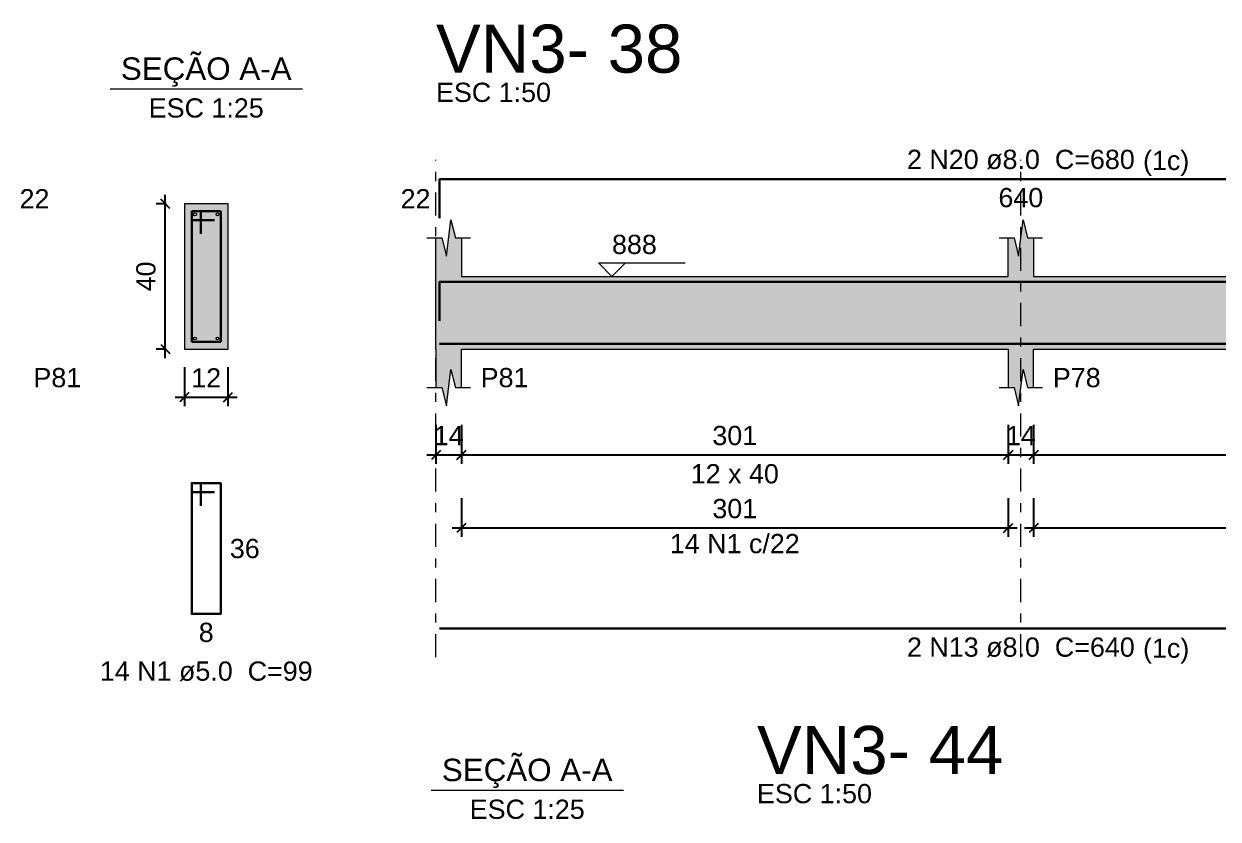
# Model space of a CAD drawing. Header units: millimetres. Extents: x -8 to 605, y -494 to 220.
# Drawn here: x 371.84 to 384.99, y -452.14 to -443.38 of the extents above; entities that cross this region are included whole.
import ezdxf

# ---------------------------------------------------------------- set-up
doc = ezdxf.new("R2010")
doc.units = ezdxf.units.MM
doc.header["$MEASUREMENT"] = 0
doc.linetypes.add('DASHDOT', pattern=[2.54, 1.27, -0.635, 0, -0.635])
doc.linetypes.add('NULL', pattern=[0])
for name, color, linetype, lineweight in [('Descrição da armadura', 7, 'Continuous', 0), ('DT-Barras na forma', 7, 'Continuous', 30), ('DT-Barras no corte', 5, 'Continuous', 5), ('DT-Barras rebatidas', 7, 'Continuous', 30), ('DT-Cotas', 7, 'Continuous', 5), ('DT-Forma', 5, 'Continuous', 5), ('DT-Hachura forma vigas', 252, 'Continuous', 5), ('DT-Hachura seção vigas', 252, 'Continuous', 5), ('DT-Pontilhado', 9, 'DASHDOT', 5), ('DT-Textos', 7, 'Continuous', 5), ('DT-Título', 5, 'Continuous', 20), ('Textos armaduras', 7, 'Continuous', 0)]:
    doc.layers.add(name, color=color, linetype=linetype, lineweight=lineweight)
doc.styles.add('Arial', font='arial.ttf')
doc.dimstyles.new('UM_25.000000', dxfattribs={"dimtxt": 0.18, "dimasz": 0.1, "dimexe": 0.1, "dimexo": 0.2, "dimgap": 0, "dimtad": 1, "dimtih": 1, "dimtoh": 1, "dimdec": 1, "dimlfac": 25, "dimzin": 0, "dimdsep": 46, "dimtxsty": 'Standard', "dimcen": 0.09, "dimdle": 0.1, "dimadec": 1, "dimazin": 2, "dimtfac": 1, "dimtdec": 4, "dimtofl": 0, "dimtmove": 0, "dimatfit": 3, "dimfxl": 1, "dimtolj": 1, "dimarcsym": 0})
doc.dimstyles.new('UM_50.000000', dxfattribs={"dimtxt": 0.18, "dimasz": 0.1, "dimexe": 0.1, "dimexo": 0.2, "dimgap": 0, "dimtad": 1, "dimtih": 1, "dimtoh": 1, "dimdec": 1, "dimlfac": 50, "dimzin": 0, "dimdsep": 46, "dimtxsty": 'Standard', "dimcen": 0.09, "dimdle": 0.1, "dimadec": 1, "dimazin": 2, "dimtfac": 1, "dimtdec": 4, "dimtofl": 0, "dimtmove": 0, "dimatfit": 3, "dimfxl": 1, "dimtolj": 1, "dimarcsym": 0})

# ---------------------------------------------------------------- blocks, each defined once
blk = doc.blocks.new('_Oblique')
at = {"color": 0, "linetype": 'ByBlock', "lineweight": -2}
blk.add_line((-0.5, -0.5), (0.5, 0.5), dxfattribs=at)
blk = doc.blocks.new('*D4915')
at = {"layer": 'Defpoints', "color": 0, "transparency": 16777216}
for p in [(373.4, -445.361), (373.611, -445.361), (373.611, -446.961)]:
    blk.add_point(p, dxfattribs=at)
at = {"layer": 'DT-Cotas', "color": 0, "lineweight": -2, "transparency": 16777216}
for p, q in [((373.411, -445.361), (373.3, -445.361)), ((373.4, -447.061), (373.4, -445.261)), ((373.411, -446.961), (373.3, -446.961))]:
    blk.add_line(p, q, dxfattribs=at)
at = {"layer": 'DT-Cotas', "color": 0, "lineweight": -2, "transparency": 16777216, "xscale": 0.1, "yscale": 0.1, "zscale": 0.1}
for p, rotation in [((373.4, -445.361), 90), ((373.4, -446.961), 270)]:
    blk.add_blockref('_Oblique', p, dxfattribs=dict(at, rotation=rotation))
at = {"layer": 'DT-Cotas', "color": 7, "transparency": 16777216, "insert": (373.188, -446.161), "char_height": 0.2118, "attachment_point": 5, "rotation": 90, "style": 'Arial'}
blk.add_mtext('\\A1;40', dxfattribs=at)
blk = doc.blocks.new('*D4916')
at = {"layer": 'Defpoints', "color": 0, "transparency": 16777216}
for p in [(373.611, -446.961), (374.091, -446.961), (374.091, -447.49)]:
    blk.add_point(p, dxfattribs=at)
at = {"layer": 'DT-Cotas', "color": 0, "lineweight": -2, "transparency": 16777216}
for p, q in [((373.611, -447.161), (373.611, -447.59)), ((374.091, -447.161), (374.091, -447.59)), ((373.511, -447.49), (374.191, -447.49))]:
    blk.add_line(p, q, dxfattribs=at)
at = {"layer": 'DT-Cotas', "color": 0, "lineweight": -2, "transparency": 16777216, "xscale": 0.1, "yscale": 0.1, "zscale": 0.1, "rotation": 180}
blk.add_blockref('_Oblique', (373.611, -447.49), dxfattribs=at)
at = {"layer": 'DT-Cotas', "color": 0, "lineweight": -2, "transparency": 16777216, "xscale": 0.1, "yscale": 0.1, "zscale": 0.1}
blk.add_blockref('_Oblique', (374.091, -447.49), dxfattribs=at)
at = {"layer": 'DT-Cotas', "color": 7, "transparency": 16777216, "insert": (373.851, -447.278), "char_height": 0.2118, "attachment_point": 5, "rotation": 0.0057, "style": 'Arial'}
blk.add_mtext('\\A1;12', dxfattribs=at)
blk = doc.blocks.new('*D4885')
at = {"layer": 'Defpoints', "color": 0, "transparency": 16777216}
for p in [(376.381, -447.596), (376.661, -447.596), (376.661, -448.126)]:
    blk.add_point(p, dxfattribs=at)
at = {"layer": 'DT-Cotas', "color": 0, "lineweight": -2, "transparency": 16777216}
for p, q in [((376.381, -447.796), (376.381, -448.226)), ((376.661, -447.796), (376.661, -448.226)), ((376.281, -448.126), (376.761, -448.126))]:
    blk.add_line(p, q, dxfattribs=at)
at = {"layer": 'DT-Cotas', "color": 0, "lineweight": -2, "transparency": 16777216, "xscale": 0.1, "yscale": 0.1, "zscale": 0.1, "rotation": 180}
blk.add_blockref('_Oblique', (376.381, -448.126), dxfattribs=at)
at = {"layer": 'DT-Cotas', "color": 0, "lineweight": -2, "transparency": 16777216, "xscale": 0.1, "yscale": 0.1, "zscale": 0.1}
blk.add_blockref('_Oblique', (376.661, -448.126), dxfattribs=at)
at = {"layer": 'DT-Cotas', "color": 7, "transparency": 16777216, "insert": (376.521, -447.914), "char_height": 0.2118, "attachment_point": 5, "rotation": 0.0057, "style": 'Arial'}
blk.add_mtext('\\A1;14', dxfattribs=at)
blk = doc.blocks.new('*D4886')
at = {"layer": 'Defpoints', "color": 0, "transparency": 16777216}
for p in [(376.661, -447.596), (382.681, -447.596), (382.681, -448.126)]:
    blk.add_point(p, dxfattribs=at)
at = {"layer": 'DT-Cotas', "color": 0, "lineweight": -2, "transparency": 16777216}
for p, q in [((376.661, -447.796), (376.661, -448.226)), ((382.681, -447.796), (382.681, -448.226)), ((376.561, -448.126), (382.781, -448.126))]:
    blk.add_line(p, q, dxfattribs=at)
at = {"layer": 'DT-Cotas', "color": 0, "lineweight": -2, "transparency": 16777216, "xscale": 0.1, "yscale": 0.1, "zscale": 0.1, "rotation": 180}
blk.add_blockref('_Oblique', (376.661, -448.126), dxfattribs=at)
at = {"layer": 'DT-Cotas', "color": 0, "lineweight": -2, "transparency": 16777216, "xscale": 0.1, "yscale": 0.1, "zscale": 0.1}
blk.add_blockref('_Oblique', (382.681, -448.126), dxfattribs=at)
at = {"layer": 'DT-Cotas', "color": 7, "transparency": 16777216, "insert": (379.671, -447.914), "char_height": 0.2118, "attachment_point": 5, "rotation": 0.0057, "style": 'Arial'}
blk.add_mtext('\\A1;301', dxfattribs=at)
blk = doc.blocks.new('*D4887')
at = {"layer": 'Defpoints', "color": 0, "transparency": 16777216}
for p in [(382.681, -447.596), (382.961, -447.596), (382.961, -448.126)]:
    blk.add_point(p, dxfattribs=at)
at = {"layer": 'DT-Cotas', "color": 0, "lineweight": -2, "transparency": 16777216}
for p, q in [((382.681, -447.796), (382.681, -448.226)), ((382.961, -447.796), (382.961, -448.226)), ((382.581, -448.126), (383.061, -448.126))]:
    blk.add_line(p, q, dxfattribs=at)
at = {"layer": 'DT-Cotas', "color": 0, "lineweight": -2, "transparency": 16777216, "xscale": 0.1, "yscale": 0.1, "zscale": 0.1, "rotation": 180}
blk.add_blockref('_Oblique', (382.681, -448.126), dxfattribs=at)
at = {"layer": 'DT-Cotas', "color": 0, "lineweight": -2, "transparency": 16777216, "xscale": 0.1, "yscale": 0.1, "zscale": 0.1}
blk.add_blockref('_Oblique', (382.961, -448.126), dxfattribs=at)
at = {"layer": 'DT-Cotas', "color": 7, "transparency": 16777216, "insert": (382.821, -447.914), "char_height": 0.2118, "attachment_point": 5, "rotation": 0.0057, "style": 'Arial'}
blk.add_mtext('\\A1;14', dxfattribs=at)
blk = doc.blocks.new('*D4888')
at = {"layer": 'Defpoints', "color": 0, "transparency": 16777216}
for p in [(382.961, -447.596), (388.981, -447.596), (388.981, -448.126)]:
    blk.add_point(p, dxfattribs=at)
at = {"layer": 'DT-Cotas', "color": 0, "lineweight": -2, "transparency": 16777216}
for p, q in [((382.961, -447.796), (382.961, -448.226)), ((388.981, -447.796), (388.981, -448.226)), ((382.861, -448.126), (389.081, -448.126))]:
    blk.add_line(p, q, dxfattribs=at)
at = {"layer": 'DT-Cotas', "color": 0, "lineweight": -2, "transparency": 16777216, "xscale": 0.1, "yscale": 0.1, "zscale": 0.1, "rotation": 180}
blk.add_blockref('_Oblique', (382.961, -448.126), dxfattribs=at)
at = {"layer": 'DT-Cotas', "color": 0, "lineweight": -2, "transparency": 16777216, "xscale": 0.1, "yscale": 0.1, "zscale": 0.1}
blk.add_blockref('_Oblique', (388.981, -448.126), dxfattribs=at)
at = {"layer": 'DT-Cotas', "color": 7, "transparency": 16777216, "insert": (385.971, -447.914), "char_height": 0.2118, "attachment_point": 5, "rotation": 0.0057, "style": 'Arial'}
blk.add_mtext('\\A1;301', dxfattribs=at)
blk = doc.blocks.new('*D4892')
at = {"layer": 'Defpoints', "color": 0, "transparency": 16777216}
for p in [(376.661, -448.401), (382.681, -448.401), (382.681, -448.93)]:
    blk.add_point(p, dxfattribs=at)
at = {"layer": 'DT-Cotas', "color": 0, "lineweight": -2, "transparency": 16777216}
for p, q in [((376.661, -448.601), (376.661, -449.03)), ((382.681, -448.601), (382.681, -449.03)), ((376.561, -448.93), (382.781, -448.93))]:
    blk.add_line(p, q, dxfattribs=at)
at = {"layer": 'DT-Cotas', "color": 0, "lineweight": -2, "transparency": 16777216, "xscale": 0.1, "yscale": 0.1, "zscale": 0.1, "rotation": 180}
blk.add_blockref('_Oblique', (376.661, -448.93), dxfattribs=at)
at = {"layer": 'DT-Cotas', "color": 0, "lineweight": -2, "transparency": 16777216, "xscale": 0.1, "yscale": 0.1, "zscale": 0.1}
blk.add_blockref('_Oblique', (382.681, -448.93), dxfattribs=at)
at = {"layer": 'DT-Cotas', "color": 7, "transparency": 16777216, "insert": (379.671, -448.719), "char_height": 0.2118, "attachment_point": 5, "rotation": 0.0057, "style": 'Arial'}
blk.add_mtext('\\A1;301', dxfattribs=at)
blk = doc.blocks.new('*D4893')
at = {"layer": 'Defpoints', "color": 0, "transparency": 16777216}
for p in [(382.961, -448.401), (388.981, -448.401), (388.981, -448.93)]:
    blk.add_point(p, dxfattribs=at)
at = {"layer": 'DT-Cotas', "color": 0, "lineweight": -2, "transparency": 16777216}
for p, q in [((382.961, -448.601), (382.961, -449.03)), ((388.981, -448.601), (388.981, -449.03)), ((382.861, -448.93), (389.081, -448.93))]:
    blk.add_line(p, q, dxfattribs=at)
at = {"layer": 'DT-Cotas', "color": 0, "lineweight": -2, "transparency": 16777216, "xscale": 0.1, "yscale": 0.1, "zscale": 0.1, "rotation": 180}
blk.add_blockref('_Oblique', (382.961, -448.93), dxfattribs=at)
at = {"layer": 'DT-Cotas', "color": 0, "lineweight": -2, "transparency": 16777216, "xscale": 0.1, "yscale": 0.1, "zscale": 0.1}
blk.add_blockref('_Oblique', (388.981, -448.93), dxfattribs=at)
at = {"layer": 'DT-Cotas', "color": 7, "transparency": 16777216, "insert": (385.971, -448.719), "char_height": 0.2118, "attachment_point": 5, "rotation": 0.0057, "style": 'Arial'}
blk.add_mtext('\\A1;301', dxfattribs=at)

msp = doc.modelspace()

# ---------------------------------------------------------------- hatches: boundary and pattern name
at = {"layer": 'DT-Hachura forma vigas', "linetype": 'Continuous'}
msp.add_hatch(color=252, dxfattribs=at).paths.add_polyline_path([(389.261, -447.3843), (389.261, -446.9607), (389.261, -446.1607), (389.261, -445.7371), (389.196, -445.7371), (389.146, -445.5371), (389.096, -445.9371), (389.046, -445.7371), (388.981, -445.7371), (388.981, -446.1607), (382.961, -446.1607), (382.961, -445.7371), (382.896, -445.7371), (382.846, -445.5371), (382.796, -445.9371), (382.746, -445.7371), (382.681, -445.7371), (382.681, -446.1607), (376.661, -446.1607), (376.661, -445.7371), (376.596, -445.7371), (376.546, -445.5371), (376.496, -445.9371), (376.446, -445.7371), (376.381, -445.7371), (376.381, -446.1607), (376.381, -446.9607), (376.381, -447.3843), (376.446, -447.3843), (376.496, -447.5843), (376.546, -447.1843), (376.596, -447.3843), (376.661, -447.3843), (376.661, -446.9607), (382.681, -446.9607), (382.681, -447.3843), (382.746, -447.3843), (382.796, -447.5843), (382.846, -447.1843), (382.896, -447.3843), (382.961, -447.3843), (382.961, -446.9607), (388.981, -446.9607), (388.981, -447.3843), (389.046, -447.3843), (389.096, -447.5843), (389.146, -447.1843), (389.196, -447.3843), (389.261, -447.3843)])
at = {"layer": 'DT-Hachura seção vigas', "linetype": 'Continuous'}
msp.add_hatch(color=252, dxfattribs=at).paths.add_polyline_path([(373.6115, -446.9607), (373.6115, -446.9607), (374.0915, -446.9607), (374.0915, -445.3607), (373.6115, -445.3607), (373.6115, -446.9607)])

# ---------------------------------------------------------------- linework, layer by layer
at = {"layer": 'DT-Barras na forma'}
for p, q in [((373.7915, -445.4407), (373.6915, -445.4407)), ((373.6915, -445.4407), (373.6915, -446.8807)), ((374.0115, -445.4407), (373.6915, -445.4407)), ((373.6915, -445.4407), (373.6915, -445.5407)), ((373.7915, -445.6907), (373.7915, -445.4407)), ((374.0115, -446.8807), (374.0115, -445.4407)), ((373.6915, -445.5407), (373.9415, -445.5407)), ((373.6915, -446.8807), (374.0115, -446.8807))]:
    msp.add_line(p, q, dxfattribs=at)
for points in [[(376.421, -446.6503), (376.421, -446.2187), (389.221, -446.2187), (389.221, -446.6503)], [(376.421, -446.9027), (389.221, -446.9027)]]:
    msp.add_lwpolyline(points, dxfattribs=at)
at = {"layer": 'DT-Barras no corte'}
for centre in [(373.7275, -445.4767), (373.9755, -445.4767), (373.7275, -446.8447), (373.9755, -446.8447)]:
    msp.add_circle(centre, 0.016, dxfattribs=at)
at = {"layer": 'DT-Barras rebatidas'}
for points in [[(376.421, -445.5207), (376.421, -445.0891), (389.221, -445.0891), (389.221, -445.5207)], [(373.7915, -448.6874), (373.7915, -448.4374), (373.6915, -448.4374), (373.6915, -449.8774), (374.0115, -449.8774), (374.0115, -448.4374), (373.6915, -448.4374), (373.6915, -448.5374), (373.9415, -448.5374)], [(376.421, -450.0373), (389.221, -450.0373)]]:
    msp.add_lwpolyline(points, dxfattribs=at)
at = {"layer": 'DT-Forma'}
for p, q in [((374.0915, -445.3607), (373.6115, -445.3607)), ((373.6115, -445.3607), (373.6115, -446.9607)), ((374.0915, -446.9607), (374.0915, -445.3607)), ((376.496, -445.9371), (376.546, -445.5371)), ((376.546, -445.5371), (376.596, -445.7371)), ((382.796, -445.9371), (382.846, -445.5371)), ((382.846, -445.5371), (382.896, -445.7371)), ((376.281, -445.7371), (376.446, -445.7371)), ((376.381, -446.1607), (376.381, -445.7371)), ((376.446, -445.7371), (376.496, -445.9371)), ((376.596, -445.7371), (376.761, -445.7371)), ((376.661, -445.7371), (376.661, -446.1607)), ((382.581, -445.7371), (382.746, -445.7371)), ((382.681, -446.1607), (382.681, -445.7371)), ((382.746, -445.7371), (382.796, -445.9371)), ((382.896, -445.7371), (383.061, -445.7371)), ((382.961, -445.7371), (382.961, -446.1607)), ((376.661, -446.1607), (382.681, -446.1607)), ((382.961, -446.1607), (388.981, -446.1607)), ((373.6115, -446.9607), (374.0915, -446.9607)), ((376.381, -446.9607), (376.381, -447.3843)), ((376.661, -447.3843), (376.661, -446.9607)), ((376.661, -446.9607), (382.681, -446.9607)), ((382.681, -446.9607), (382.681, -447.3843)), ((382.961, -447.3843), (382.961, -446.9607)), ((382.961, -446.9607), (388.981, -446.9607)), ((376.496, -447.5843), (376.546, -447.1843)), ((376.546, -447.1843), (376.596, -447.3843)), ((382.796, -447.5843), (382.846, -447.1843)), ((382.846, -447.1843), (382.896, -447.3843)), ((376.281, -447.3843), (376.446, -447.3843)), ((376.446, -447.3843), (376.496, -447.5843)), ((376.596, -447.3843), (376.761, -447.3843)), ((382.581, -447.3843), (382.746, -447.3843)), ((382.746, -447.3843), (382.796, -447.5843)), ((382.896, -447.3843), (383.061, -447.3843))]:
    msp.add_line(p, q, dxfattribs=at)
at = {"layer": 'DT-Forma', "linetype": 'Continuous'}
msp.add_line((376.381, -446.9607), (376.381, -446.1607), dxfattribs=at)
at = {"layer": 'DT-Pontilhado', "ltscale": 0.2}
for p, q in [((376.381, -450.355), (376.381, -444.8773)), ((382.821, -450.355), (382.821, -444.8773))]:
    msp.add_line(p, q, dxfattribs=at)
at = {"layer": 'DT-Textos'}
for p, q in [((372.7925, -444.0958), (374.9105, -444.0958)), ((376.3267, -451.8198), (378.4447, -451.8198))]:
    msp.add_line(p, q, dxfattribs=at)
msp.add_lwpolyline([(378.467, -446.0124), (378.3188, -446.1607), (378.1705, -446.0124), (379.1236, -446.0124)], dxfattribs=at)

# ---------------------------------------------------------------- texts
at = {"layer": 'Descrição da armadura', "linetype": 'NULL', "char_height": 0.2118, "attachment_point": 8, "line_spacing_factor": 0.9, "style": 'Arial'}
for s, insert, width in [('2 N20 ø8.0  C=680', (382.8212, -444.9828), 5.015721), ('14 N1 c/22', (379.671, -449.2121), 2.86156), ('2 N13 ø8.0  C=640', (382.8212, -450.3548), 5.015721), ('14 N1 ø5.0  C=99', (373.8515, -450.6188), 4.686721)]:
    msp.add_mtext(s, dxfattribs=dict(at, insert=insert, width=width))
at = {"layer": 'DT-Textos', "linetype": 'NULL', "line_spacing_factor": 0.798, "style": 'Arial'}
for s, insert, char_height, width, attachment_point in [('SEÇÃO A-A', (373.8515, -444.0717), 0.2471, 3.760741, 8), ('ESC 1:50', (376.3812, -444.2418), 0.2118, 2.532883, 7), ('ESC 1:25', (373.8515, -444.4138), 0.2118, 2.532883, 8), ('(1c)', (384.1662, -445.0527), 0.2118, 1.018965, 7), ('888', (378.3192, -445.9168), 0.2118, 0.987001, 7), ('P81', (371.9485, -447.3838), 0.2118, 1.052866, 7), ('P81', (376.8732, -447.3838), 0.2118, 1.052866, 7), ('P78', (383.1732, -447.3838), 0.2118, 1.052866, 7), ('12 x 40', (379.6712, -448.4428), 0.2118, 1.940747, 8), ('(1c)', (384.1662, -450.4247), 0.2118, 1.018965, 7), ('SEÇÃO A-A', (377.3856, -451.7957), 0.2471, 3.760741, 8), ('ESC 1:50', (379.9154, -451.9658), 0.2118, 2.532883, 7), ('ESC 1:25', (377.3856, -452.1378), 0.2118, 2.532883, 8)]:
    msp.add_mtext(s, dxfattribs=dict(at, insert=insert, char_height=char_height, width=width, attachment_point=attachment_point))
at = {"layer": 'DT-Título', "linetype": 'NULL', "char_height": 0.5295, "width": 5.426568, "attachment_point": 7, "line_spacing_factor": 0.798, "style": 'Arial'}
for s, insert in [('VN3- 38', (376.3812, -443.9239)), ('VN3- 44', (379.9154, -451.6479))]:
    msp.add_mtext(s, dxfattribs=dict(at, insert=insert))
at = {"layer": 'Textos armaduras', "linetype": 'NULL', "char_height": 0.2118, "line_spacing_factor": 0.9, "style": 'Arial'}
for s, insert, width, attachment_point in [('22', (371.7964, -445.199), 1.058001, 1), ('22', (376.321, -445.4108), 1.058001, 9), ('640', (382.821, -445.1864), 1.387001, 2), ('36', (374.1115, -449.0515), 1.058001, 1), ('8', (373.8515, -449.9747), 0.729, 2)]:
    msp.add_mtext(s, dxfattribs=dict(at, insert=insert, width=width, attachment_point=attachment_point))

# ---------------------------------------------------------------- dimensions: what is measured, and where the dimension line sits
at = {"layer": 'DT-Cotas'}
dim = msp.add_linear_dim(base=(373.3997, -445.3607), p1=(373.6115, -446.9607), p2=(373.6115, -445.3607), angle=90, dimstyle='UM_25.000000', override={"dimtxt": 0.2118, "dimasz": 0.1, "dimexe": 0.1, "dimexo": 0.2, "dimtad": 1, "dimtih": 0, "dimtoh": 0, "dimdec": 1, "dimlfac": 25, "dimzin": 8, "dimtxsty": 'Arial', "dimblk": 'Oblique', "dimblk1": 'Oblique', "dimblk2": 'Oblique', "dimsah": 1, "dimdle": 0.1, "dimse1": 0, "dimse2": 0, "dimclrt": 7, "dimadec": 1, "dimazin": 3, "dimtmove": 2, "dimldrblk": 'Oblique'}, dxfattribs=at)
dim.commit()
dim.dimension.update_dxf_attribs({"geometry": '*D4915', "text_midpoint": (373.1879, -446.1607), "dimtype": 160, "text_rotation": 90})
for base, p1, p2, dimstyle, override, picture, middle in [((374.0915, -447.4902), (373.6115, -446.9607), (374.0915, -446.9607), 'UM_25.000000', {"dimtxt": 0.2118, "dimasz": 0.1, "dimexe": 0.1, "dimexo": 0.2, "dimtad": 1, "dimtih": 0, "dimtoh": 0, "dimdec": 1, "dimlfac": 25, "dimzin": 8, "dimtxsty": 'Arial', "dimblk": 'Oblique', "dimblk1": 'Oblique', "dimblk2": 'Oblique', "dimsah": 1, "dimdle": 0.1, "dimse1": 0, "dimse2": 0, "dimclrt": 7, "dimadec": 1, "dimazin": 3, "dimtmove": 2, "dimldrblk": 'Oblique'}, '*D4916', (373.8515, -447.2784)), ((376.661, -448.1256), (376.381, -447.5961), (376.661, -447.5961), 'UM_50.000000', {"dimtxt": 0.2118, "dimasz": 0.1, "dimexe": 0.1, "dimexo": 0.2, "dimtad": 1, "dimtih": 0, "dimtoh": 0, "dimdec": 1, "dimlfac": 50, "dimzin": 8, "dimtxsty": 'Arial', "dimblk": 'Oblique', "dimblk1": 'Oblique', "dimblk2": 'Oblique', "dimsah": 1, "dimdle": 0.1, "dimse1": 0, "dimse2": 0, "dimclrt": 7, "dimadec": 1, "dimazin": 3, "dimtmove": 2, "dimldrblk": 'Oblique'}, '*D4885', (376.521, -447.9138)), ((382.681, -448.1256), (376.661, -447.5961), (382.681, -447.5961), 'UM_50.000000', {"dimtxt": 0.2118, "dimasz": 0.1, "dimexe": 0.1, "dimexo": 0.2, "dimtad": 1, "dimtih": 0, "dimtoh": 0, "dimdec": 1, "dimlfac": 50, "dimzin": 8, "dimtxsty": 'Arial', "dimblk": 'Oblique', "dimblk1": 'Oblique', "dimblk2": 'Oblique', "dimsah": 1, "dimdle": 0.1, "dimse1": 0, "dimse2": 0, "dimclrt": 7, "dimadec": 1, "dimazin": 3, "dimtmove": 2, "dimldrblk": 'Oblique'}, '*D4886', (379.671, -447.9138)), ((382.961, -448.1256), (382.681, -447.5961), (382.961, -447.5961), 'UM_50.000000', {"dimtxt": 0.2118, "dimasz": 0.1, "dimexe": 0.1, "dimexo": 0.2, "dimtad": 1, "dimtih": 0, "dimtoh": 0, "dimdec": 1, "dimlfac": 50, "dimzin": 8, "dimtxsty": 'Arial', "dimblk": 'Oblique', "dimblk1": 'Oblique', "dimblk2": 'Oblique', "dimsah": 1, "dimdle": 0.1, "dimse1": 0, "dimse2": 0, "dimclrt": 7, "dimadec": 1, "dimazin": 3, "dimtmove": 2, "dimldrblk": 'Oblique'}, '*D4887', (382.821, -447.9138)), ((388.981, -448.1256), (382.961, -447.5961), (388.981, -447.5961), 'UM_50.000000', {"dimtxt": 0.2118, "dimasz": 0.1, "dimexe": 0.1, "dimexo": 0.2, "dimtad": 1, "dimtih": 0, "dimtoh": 0, "dimdec": 1, "dimlfac": 50, "dimzin": 8, "dimtxsty": 'Arial', "dimblk": 'Oblique', "dimblk1": 'Oblique', "dimblk2": 'Oblique', "dimsah": 1, "dimdle": 0.1, "dimse1": 0, "dimse2": 0, "dimclrt": 7, "dimadec": 1, "dimazin": 3, "dimtmove": 2, "dimldrblk": 'Oblique'}, '*D4888', (385.971, -447.9138)), ((382.681, -448.9304), (376.661, -448.4009), (382.681, -448.4009), 'UM_50.000000', {"dimtxt": 0.2118, "dimasz": 0.1, "dimexe": 0.1, "dimexo": 0.2, "dimtad": 1, "dimtih": 0, "dimtoh": 0, "dimdec": 1, "dimlfac": 50, "dimzin": 8, "dimtxsty": 'Arial', "dimblk": 'Oblique', "dimblk1": 'Oblique', "dimblk2": 'Oblique', "dimsah": 1, "dimdle": 0.1, "dimse1": 0, "dimse2": 0, "dimclrt": 7, "dimadec": 1, "dimazin": 3, "dimtmove": 2, "dimldrblk": 'Oblique'}, '*D4892', (379.671, -448.7186)), ((388.981, -448.9304), (382.961, -448.4009), (388.981, -448.4009), 'UM_50.000000', {"dimtxt": 0.2118, "dimasz": 0.1, "dimexe": 0.1, "dimexo": 0.2, "dimtad": 1, "dimtih": 0, "dimtoh": 0, "dimdec": 1, "dimlfac": 50, "dimzin": 8, "dimtxsty": 'Arial', "dimblk": 'Oblique', "dimblk1": 'Oblique', "dimblk2": 'Oblique', "dimsah": 1, "dimdle": 0.1, "dimse1": 0, "dimse2": 0, "dimclrt": 7, "dimadec": 1, "dimazin": 3, "dimtmove": 2, "dimldrblk": 'Oblique'}, '*D4893', (385.971, -448.7186))]:
    dim = msp.add_linear_dim(base=base, p1=p1, p2=p2, dimstyle=dimstyle, override=override, dxfattribs=at)
    dim.commit()
    dim.dimension.update_dxf_attribs({"geometry": picture, "text_midpoint": middle, "dimtype": 160, "text_rotation": 0.00573})

doc.saveas('drawing.dxf')
